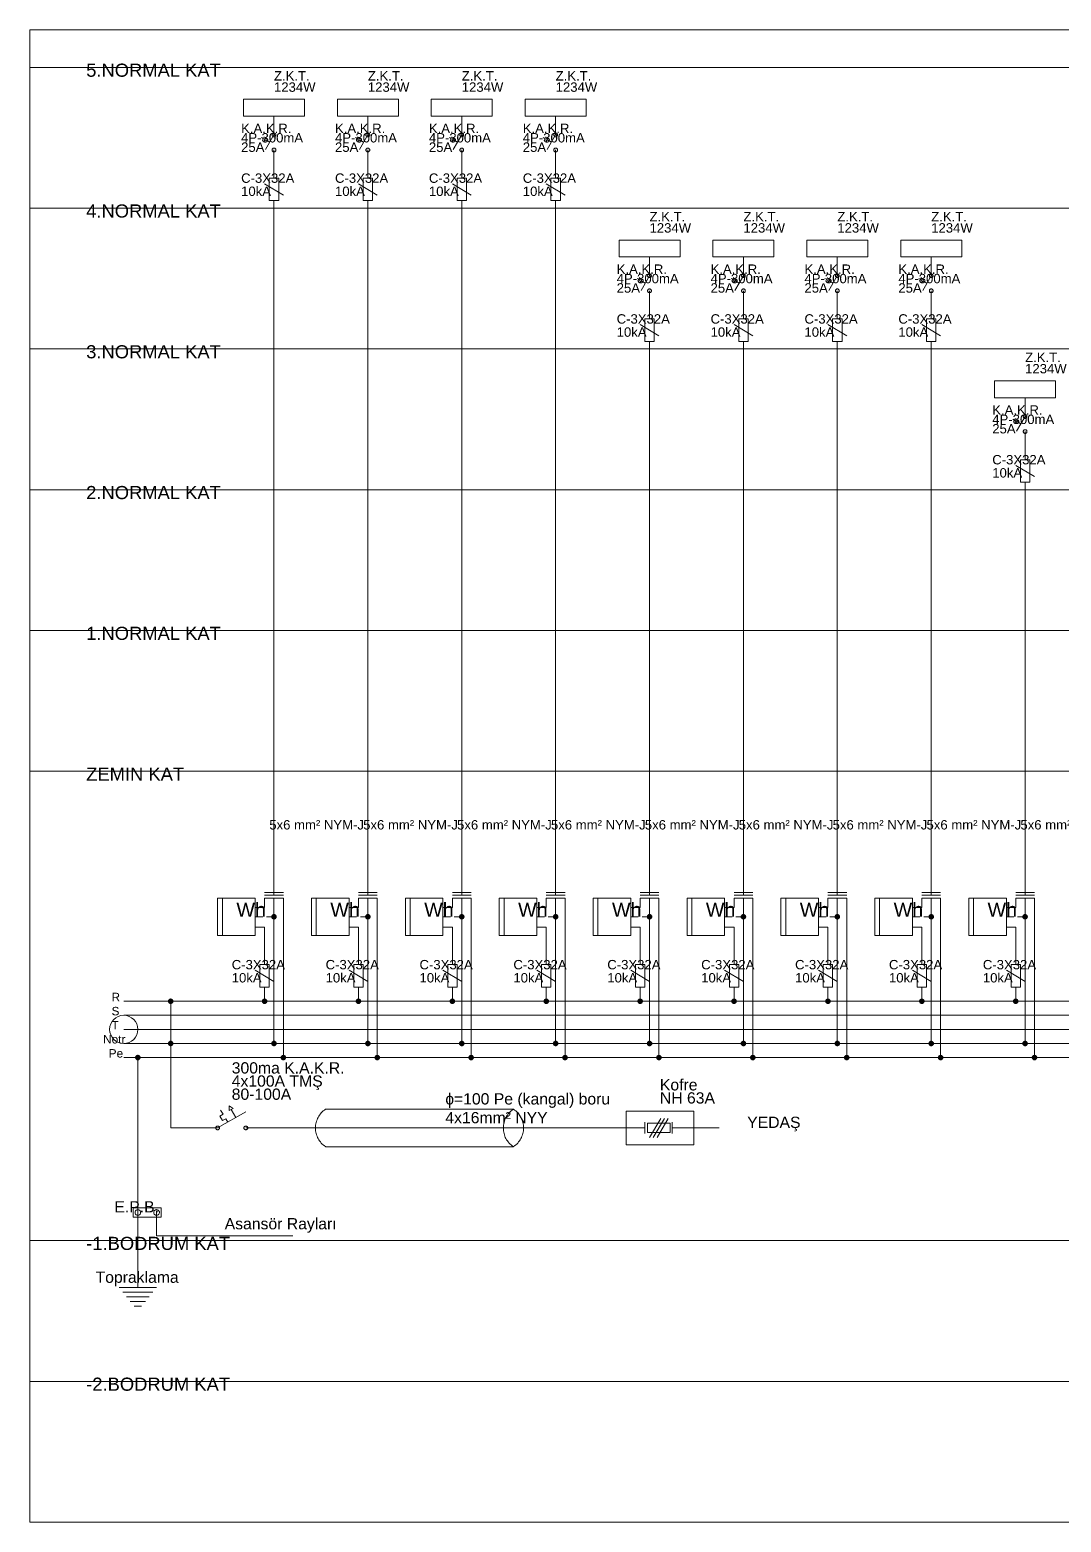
# Model space of a CAD drawing. Extents: x -100 to 4300, y -525 to 1066.
# Drawn here: x -100 to 998, y -525 to 1065 of the extents above; entities that cross this region are included whole.
import ezdxf

# ---------------------------------------------------------------- set-up
doc = ezdxf.new("R2010")
doc.units = 0
doc.layers.get('0').update_dxf_attribs({"lineweight": 0})
doc.styles.add('Arial', font='Arial.ttf')

msp = doc.modelspace()

# ---------------------------------------------------------------- hatches: boundary and pattern name
h = msp.add_hatch(color=5)
h.dxf.hatch_style = 1
h.paths.add_polyline_path([(163, 120), (162.8, 121.1), (162.1, 122.1), (161.1, 122.8), (160, 123), (158.9, 122.8), (157.9, 122.1), (157.2, 121.1), (157, 120), (157.2, 118.9), (157.9, 117.9), (158.9, 117.2), (160, 117), (161.1, 117.2), (162.1, 117.9), (162.8, 118.9)])
h = msp.add_hatch(color=5)
h.dxf.hatch_style = 1
h.paths.add_polyline_path([(263, 120), (262.8, 121.1), (262.1, 122.1), (261.1, 122.8), (260, 123), (258.9, 122.8), (257.9, 122.1), (257.2, 121.1), (257, 120), (257.2, 118.9), (257.9, 117.9), (258.9, 117.2), (260, 117), (261.1, 117.2), (262.1, 117.9), (262.8, 118.9)])
h = msp.add_hatch(color=5)
h.dxf.hatch_style = 1
h.paths.add_polyline_path([(363, 120), (362.8, 121.1), (362.1, 122.1), (361.1, 122.8), (360, 123), (358.9, 122.8), (357.9, 122.1), (357.2, 121.1), (357, 120), (357.2, 118.9), (357.9, 117.9), (358.9, 117.2), (360, 117), (361.1, 117.2), (362.1, 117.9), (362.8, 118.9)])
h = msp.add_hatch(color=5)
h.dxf.hatch_style = 1
h.paths.add_polyline_path([(463, 120), (462.8, 121.1), (462.1, 122.1), (461.1, 122.8), (460, 123), (458.9, 122.8), (457.9, 122.1), (457.2, 121.1), (457, 120), (457.2, 118.9), (457.9, 117.9), (458.9, 117.2), (460, 117), (461.1, 117.2), (462.1, 117.9), (462.8, 118.9)])
h = msp.add_hatch(color=5)
h.dxf.hatch_style = 1
h.paths.add_polyline_path([(563, 120), (562.8, 121.1), (562.1, 122.1), (561.1, 122.8), (560, 123), (558.9, 122.8), (557.9, 122.1), (557.2, 121.1), (557, 120), (557.2, 118.9), (557.9, 117.9), (558.9, 117.2), (560, 117), (561.1, 117.2), (562.1, 117.9), (562.8, 118.9)])
h = msp.add_hatch(color=5)
h.dxf.hatch_style = 1
h.paths.add_polyline_path([(663, 120), (662.8, 121.1), (662.1, 122.1), (661.1, 122.8), (660, 123), (658.9, 122.8), (657.9, 122.1), (657.2, 121.1), (657, 120), (657.2, 118.9), (657.9, 117.9), (658.9, 117.2), (660, 117), (661.1, 117.2), (662.1, 117.9), (662.8, 118.9)])
h = msp.add_hatch(color=5)
h.dxf.hatch_style = 1
h.paths.add_polyline_path([(763, 120), (762.8, 121.1), (762.1, 122.1), (761.1, 122.8), (760, 123), (758.9, 122.8), (757.9, 122.1), (757.2, 121.1), (757, 120), (757.2, 118.9), (757.9, 117.9), (758.9, 117.2), (760, 117), (761.1, 117.2), (762.1, 117.9), (762.8, 118.9)])
h = msp.add_hatch(color=5)
h.dxf.hatch_style = 1
h.paths.add_polyline_path([(863, 120), (862.8, 121.1), (862.1, 122.1), (861.1, 122.8), (860, 123), (858.9, 122.8), (857.9, 122.1), (857.2, 121.1), (857, 120), (857.2, 118.9), (857.9, 117.9), (858.9, 117.2), (860, 117), (861.1, 117.2), (862.1, 117.9), (862.8, 118.9)])
h = msp.add_hatch(color=5)
h.dxf.hatch_style = 1
h.paths.add_polyline_path([(963, 120), (962.8, 121.1), (962.1, 122.1), (961.1, 122.8), (960, 123), (958.9, 122.8), (957.9, 122.1), (957.2, 121.1), (957, 120), (957.2, 118.9), (957.9, 117.9), (958.9, 117.2), (960, 117), (961.1, 117.2), (962.1, 117.9), (962.8, 118.9)])
h = msp.add_hatch(color=1)
h.dxf.hatch_style = 1
h.paths.add_polyline_path([(53, 30), (52.8, 31.1), (52.1, 32.1), (51.1, 32.8), (50, 33), (48.9, 32.8), (47.9, 32.1), (47.2, 31.1), (47, 30), (47.2, 28.9), (47.9, 27.9), (48.9, 27.2), (50, 27), (51.1, 27.2), (52.1, 27.9), (52.8, 28.9)])
h = msp.add_hatch(color=36)
h.dxf.hatch_style = 1
h.paths.add_polyline_path([(153, 30), (152.8, 31.1), (152.1, 32.1), (151.1, 32.8), (150, 33), (148.9, 32.8), (147.9, 32.1), (147.2, 31.1), (147, 30), (147.2, 28.9), (147.9, 27.9), (148.9, 27.2), (150, 27), (151.1, 27.2), (152.1, 27.9), (152.8, 28.9)])
h = msp.add_hatch(color=36)
h.dxf.hatch_style = 1
h.paths.add_polyline_path([(253, 30), (252.8, 31.1), (252.1, 32.1), (251.1, 32.8), (250, 33), (248.9, 32.8), (247.9, 32.1), (247.2, 31.1), (247, 30), (247.2, 28.9), (247.9, 27.9), (248.9, 27.2), (250, 27), (251.1, 27.2), (252.1, 27.9), (252.8, 28.9)])
h = msp.add_hatch(color=36)
h.dxf.hatch_style = 1
h.paths.add_polyline_path([(353, 30), (352.8, 31.1), (352.1, 32.1), (351.1, 32.8), (350, 33), (348.9, 32.8), (347.9, 32.1), (347.2, 31.1), (347, 30), (347.2, 28.9), (347.9, 27.9), (348.9, 27.2), (350, 27), (351.1, 27.2), (352.1, 27.9), (352.8, 28.9)])
h = msp.add_hatch(color=36)
h.dxf.hatch_style = 1
h.paths.add_polyline_path([(453, 30), (452.8, 31.1), (452.1, 32.1), (451.1, 32.8), (450, 33), (448.9, 32.8), (447.9, 32.1), (447.2, 31.1), (447, 30), (447.2, 28.9), (447.9, 27.9), (448.9, 27.2), (450, 27), (451.1, 27.2), (452.1, 27.9), (452.8, 28.9)])
h = msp.add_hatch(color=36)
h.dxf.hatch_style = 1
h.paths.add_polyline_path([(553, 30), (552.8, 31.1), (552.1, 32.1), (551.1, 32.8), (550, 33), (548.9, 32.8), (547.9, 32.1), (547.2, 31.1), (547, 30), (547.2, 28.9), (547.9, 27.9), (548.9, 27.2), (550, 27), (551.1, 27.2), (552.1, 27.9), (552.8, 28.9)])
h = msp.add_hatch(color=36)
h.dxf.hatch_style = 1
h.paths.add_polyline_path([(653, 30), (652.8, 31.1), (652.1, 32.1), (651.1, 32.8), (650, 33), (648.9, 32.8), (647.9, 32.1), (647.2, 31.1), (647, 30), (647.2, 28.9), (647.9, 27.9), (648.9, 27.2), (650, 27), (651.1, 27.2), (652.1, 27.9), (652.8, 28.9)])
h = msp.add_hatch(color=36)
h.dxf.hatch_style = 1
h.paths.add_polyline_path([(753, 30), (752.8, 31.1), (752.1, 32.1), (751.1, 32.8), (750, 33), (748.9, 32.8), (747.9, 32.1), (747.2, 31.1), (747, 30), (747.2, 28.9), (747.9, 27.9), (748.9, 27.2), (750, 27), (751.1, 27.2), (752.1, 27.9), (752.8, 28.9)])
h = msp.add_hatch(color=36)
h.dxf.hatch_style = 1
h.paths.add_polyline_path([(853, 30), (852.8, 31.1), (852.1, 32.1), (851.1, 32.8), (850, 33), (848.9, 32.8), (847.9, 32.1), (847.2, 31.1), (847, 30), (847.2, 28.9), (847.9, 27.9), (848.9, 27.2), (850, 27), (851.1, 27.2), (852.1, 27.9), (852.8, 28.9)])
h = msp.add_hatch(color=36)
h.dxf.hatch_style = 1
h.paths.add_polyline_path([(953, 30), (952.8, 31.1), (952.1, 32.1), (951.1, 32.8), (950, 33), (948.9, 32.8), (947.9, 32.1), (947.2, 31.1), (947, 30), (947.2, 28.9), (947.9, 27.9), (948.9, 27.2), (950, 27), (951.1, 27.2), (952.1, 27.9), (952.8, 28.9)])
h = msp.add_hatch(color=1)
h.dxf.hatch_style = 1
h.paths.add_polyline_path([(53, -15), (52.8, -13.9), (52.1, -12.9), (51.1, -12.2), (50, -12), (48.9, -12.2), (47.9, -12.9), (47.2, -13.9), (47, -15), (47.2, -16.1), (47.9, -17.1), (48.9, -17.8), (50, -18), (51.1, -17.8), (52.1, -17.1), (52.8, -16.1)])
h = msp.add_hatch(color=5)
h.dxf.hatch_style = 1
h.paths.add_polyline_path([(163, -15), (162.8, -13.9), (162.1, -12.9), (161.1, -12.2), (160, -12), (158.9, -12.2), (157.9, -12.9), (157.2, -13.9), (157, -15), (157.2, -16.1), (157.9, -17.1), (158.9, -17.8), (160, -18), (161.1, -17.8), (162.1, -17.1), (162.8, -16.1)])
h = msp.add_hatch(color=5)
h.dxf.hatch_style = 1
h.paths.add_polyline_path([(263, -15), (262.8, -13.9), (262.1, -12.9), (261.1, -12.2), (260, -12), (258.9, -12.2), (257.9, -12.9), (257.2, -13.9), (257, -15), (257.2, -16.1), (257.9, -17.1), (258.9, -17.8), (260, -18), (261.1, -17.8), (262.1, -17.1), (262.8, -16.1)])
h = msp.add_hatch(color=5)
h.dxf.hatch_style = 1
h.paths.add_polyline_path([(363, -15), (362.8, -13.9), (362.1, -12.9), (361.1, -12.2), (360, -12), (358.9, -12.2), (357.9, -12.9), (357.2, -13.9), (357, -15), (357.2, -16.1), (357.9, -17.1), (358.9, -17.8), (360, -18), (361.1, -17.8), (362.1, -17.1), (362.8, -16.1)])
h = msp.add_hatch(color=5)
h.dxf.hatch_style = 1
h.paths.add_polyline_path([(463, -15), (462.8, -13.9), (462.1, -12.9), (461.1, -12.2), (460, -12), (458.9, -12.2), (457.9, -12.9), (457.2, -13.9), (457, -15), (457.2, -16.1), (457.9, -17.1), (458.9, -17.8), (460, -18), (461.1, -17.8), (462.1, -17.1), (462.8, -16.1)])
h = msp.add_hatch(color=5)
h.dxf.hatch_style = 1
h.paths.add_polyline_path([(563, -15), (562.8, -13.9), (562.1, -12.9), (561.1, -12.2), (560, -12), (558.9, -12.2), (557.9, -12.9), (557.2, -13.9), (557, -15), (557.2, -16.1), (557.9, -17.1), (558.9, -17.8), (560, -18), (561.1, -17.8), (562.1, -17.1), (562.8, -16.1)])
h = msp.add_hatch(color=5)
h.dxf.hatch_style = 1
h.paths.add_polyline_path([(663, -15), (662.8, -13.9), (662.1, -12.9), (661.1, -12.2), (660, -12), (658.9, -12.2), (657.9, -12.9), (657.2, -13.9), (657, -15), (657.2, -16.1), (657.9, -17.1), (658.9, -17.8), (660, -18), (661.1, -17.8), (662.1, -17.1), (662.8, -16.1)])
h = msp.add_hatch(color=5)
h.dxf.hatch_style = 1
h.paths.add_polyline_path([(763, -15), (762.8, -13.9), (762.1, -12.9), (761.1, -12.2), (760, -12), (758.9, -12.2), (757.9, -12.9), (757.2, -13.9), (757, -15), (757.2, -16.1), (757.9, -17.1), (758.9, -17.8), (760, -18), (761.1, -17.8), (762.1, -17.1), (762.8, -16.1)])
h = msp.add_hatch(color=5)
h.dxf.hatch_style = 1
h.paths.add_polyline_path([(863, -15), (862.8, -13.9), (862.1, -12.9), (861.1, -12.2), (860, -12), (858.9, -12.2), (857.9, -12.9), (857.2, -13.9), (857, -15), (857.2, -16.1), (857.9, -17.1), (858.9, -17.8), (860, -18), (861.1, -17.8), (862.1, -17.1), (862.8, -16.1)])
h = msp.add_hatch(color=5)
h.dxf.hatch_style = 1
h.paths.add_polyline_path([(963, -15), (962.8, -13.9), (962.1, -12.9), (961.1, -12.2), (960, -12), (958.9, -12.2), (957.9, -12.9), (957.2, -13.9), (957, -15), (957.2, -16.1), (957.9, -17.1), (958.9, -17.8), (960, -18), (961.1, -17.8), (962.1, -17.1), (962.8, -16.1)])
h = msp.add_hatch(color=3)
h.dxf.hatch_style = 1
h.paths.add_polyline_path([(18, -30), (17.8, -28.9), (17.1, -27.9), (16.1, -27.2), (15, -27), (13.9, -27.2), (12.9, -27.9), (12.2, -28.9), (12, -30), (12.2, -31.1), (12.9, -32.1), (13.9, -32.8), (15, -33), (16.1, -32.8), (17.1, -32.1), (17.8, -31.1)])
h = msp.add_hatch(color=3)
h.dxf.hatch_style = 1
h.paths.add_polyline_path([(173, -30), (172.8, -28.9), (172.1, -27.9), (171.1, -27.2), (170, -27), (168.9, -27.2), (167.9, -27.9), (167.2, -28.9), (167, -30), (167.2, -31.1), (167.9, -32.1), (168.9, -32.8), (170, -33), (171.1, -32.8), (172.1, -32.1), (172.8, -31.1)])
h = msp.add_hatch(color=3)
h.dxf.hatch_style = 1
h.paths.add_polyline_path([(273, -30), (272.8, -28.9), (272.1, -27.9), (271.1, -27.2), (270, -27), (268.9, -27.2), (267.9, -27.9), (267.2, -28.9), (267, -30), (267.2, -31.1), (267.9, -32.1), (268.9, -32.8), (270, -33), (271.1, -32.8), (272.1, -32.1), (272.8, -31.1)])
h = msp.add_hatch(color=3)
h.dxf.hatch_style = 1
h.paths.add_polyline_path([(373, -30), (372.8, -28.9), (372.1, -27.9), (371.1, -27.2), (370, -27), (368.9, -27.2), (367.9, -27.9), (367.2, -28.9), (367, -30), (367.2, -31.1), (367.9, -32.1), (368.9, -32.8), (370, -33), (371.1, -32.8), (372.1, -32.1), (372.8, -31.1)])
h = msp.add_hatch(color=3)
h.dxf.hatch_style = 1
h.paths.add_polyline_path([(473, -30), (472.8, -28.9), (472.1, -27.9), (471.1, -27.2), (470, -27), (468.9, -27.2), (467.9, -27.9), (467.2, -28.9), (467, -30), (467.2, -31.1), (467.9, -32.1), (468.9, -32.8), (470, -33), (471.1, -32.8), (472.1, -32.1), (472.8, -31.1)])
h = msp.add_hatch(color=3)
h.dxf.hatch_style = 1
h.paths.add_polyline_path([(573, -30), (572.8, -28.9), (572.1, -27.9), (571.1, -27.2), (570, -27), (568.9, -27.2), (567.9, -27.9), (567.2, -28.9), (567, -30), (567.2, -31.1), (567.9, -32.1), (568.9, -32.8), (570, -33), (571.1, -32.8), (572.1, -32.1), (572.8, -31.1)])
h = msp.add_hatch(color=3)
h.dxf.hatch_style = 1
h.paths.add_polyline_path([(673, -30), (672.8, -28.9), (672.1, -27.9), (671.1, -27.2), (670, -27), (668.9, -27.2), (667.9, -27.9), (667.2, -28.9), (667, -30), (667.2, -31.1), (667.9, -32.1), (668.9, -32.8), (670, -33), (671.1, -32.8), (672.1, -32.1), (672.8, -31.1)])
h = msp.add_hatch(color=3)
h.dxf.hatch_style = 1
h.paths.add_polyline_path([(773, -30), (772.8, -28.9), (772.1, -27.9), (771.1, -27.2), (770, -27), (768.9, -27.2), (767.9, -27.9), (767.2, -28.9), (767, -30), (767.2, -31.1), (767.9, -32.1), (768.9, -32.8), (770, -33), (771.1, -32.8), (772.1, -32.1), (772.8, -31.1)])
h = msp.add_hatch(color=3)
h.dxf.hatch_style = 1
h.paths.add_polyline_path([(873, -30), (872.8, -28.9), (872.1, -27.9), (871.1, -27.2), (870, -27), (868.9, -27.2), (867.9, -27.9), (867.2, -28.9), (867, -30), (867.2, -31.1), (867.9, -32.1), (868.9, -32.8), (870, -33), (871.1, -32.8), (872.1, -32.1), (872.8, -31.1)])
h = msp.add_hatch(color=3)
h.dxf.hatch_style = 1
h.paths.add_polyline_path([(973, -30), (972.8, -28.9), (972.1, -27.9), (971.1, -27.2), (970, -27), (968.9, -27.2), (967.9, -27.9), (967.2, -28.9), (967, -30), (967.2, -31.1), (967.9, -32.1), (968.9, -32.8), (970, -33), (971.1, -32.8), (972.1, -32.1), (972.8, -31.1)])

# ---------------------------------------------------------------- linework, layer by layer
at = {"color": 251}
for q in [(4200, 1065), (-100, -525)]:
    msp.add_line((-100, 1065), q, dxfattribs=at)
at = {"color": 152}
for p, q in [((-100, 1025), (4200, 1025)), ((-100, 875), (4200, 875)), ((-100, 725), (4200, 725)), ((-100, 575), (4200, 575)), ((-100, 425), (4200, 425)), ((-100, -225), (4200, -225)), ((-100, -375), (4200, -375)), ((-100, -525), (4200, -525))]:
    msp.add_line(p, q, dxfattribs=at)
at = {"color": 36}
for p, q in [((160, 953), (160, 973)), ((260, 953), (260, 973)), ((360, 953), (360, 973)), ((460, 953), (460, 973)), ((148.6, 949.2), (146.8, 950.2)), ((149.6, 951), (147.6, 947.5)), ((160, 953), (151, 937.4)), ((155.5, 945.2), (151.2, 947.7)), ((248.6, 949.2), (246.8, 950.2)), ((249.6, 951), (247.6, 947.5)), ((260, 953), (251, 937.4)), ((255.5, 945.2), (251.2, 947.7)), ((348.6, 949.2), (346.8, 950.2)), ((349.6, 951), (347.6, 947.5)), ((360, 953), (351, 937.4)), ((355.5, 945.2), (351.2, 947.7)), ((448.6, 949.2), (446.8, 950.2)), ((449.6, 951), (447.6, 947.5)), ((460, 953), (451, 937.4)), ((455.5, 945.2), (451.2, 947.7)), ((160, 907), (160, 937)), ((260, 907), (260, 937)), ((360, 907), (360, 937)), ((460, 907), (460, 937)), ((170, 889), (150, 901)), ((270, 889), (250, 901)), ((370, 889), (350, 901)), ((470, 889), (450, 901)), ((160, 143), (160, 883)), ((260, 143), (260, 883)), ((360, 143), (360, 883)), ((460, 143), (460, 883)), ((560, 803), (560, 823)), ((660, 803), (660, 823)), ((760, 803), (760, 823)), ((860, 803), (860, 823)), ((548.6, 799.2), (546.8, 800.2)), ((549.6, 801), (547.6, 797.5)), ((560, 803), (551, 787.4)), ((555.5, 795.2), (551.2, 797.7)), ((648.6, 799.2), (646.8, 800.2)), ((649.6, 801), (647.6, 797.5)), ((660, 803), (651, 787.4)), ((655.5, 795.2), (651.2, 797.7)), ((748.6, 799.2), (746.8, 800.2)), ((749.6, 801), (747.6, 797.5)), ((760, 803), (751, 787.4)), ((755.5, 795.2), (751.2, 797.7)), ((848.6, 799.2), (846.8, 800.2)), ((849.6, 801), (847.6, 797.5)), ((860, 803), (851, 787.4)), ((855.5, 795.2), (851.2, 797.7)), ((560, 757), (560, 787)), ((660, 757), (660, 787)), ((760, 757), (760, 787)), ((860, 757), (860, 787)), ((570, 739), (550, 751)), ((670, 739), (650, 751)), ((770, 739), (750, 751)), ((870, 739), (850, 751)), ((560, 143), (560, 733)), ((660, 143), (660, 733)), ((760, 143), (760, 733)), ((860, 143), (860, 733)), ((960, 653), (960, 673)), ((960, 653), (951, 637.4)), ((948.6, 649.2), (946.8, 650.2)), ((949.6, 651), (947.6, 647.5)), ((955.5, 645.2), (951.2, 647.7)), ((960, 607), (960, 637)), ((970, 589), (950, 601)), ((960, 143), (960, 583)), ((170, 146), (150, 146)), ((270, 146), (250, 146)), ((370, 146), (350, 146)), ((470, 146), (450, 146)), ((570, 146), (550, 146)), ((670, 146), (650, 146)), ((770, 146), (750, 146)), ((870, 146), (850, 146)), ((970, 146), (950, 146)), ((105, 100), (105, 140)), ((140, 130), (150, 130)), ((170, 143), (150, 143)), ((150, 130), (150, 140)), ((170, 140), (150, 140)), ((205, 100), (205, 140)), ((240, 130), (250, 130)), ((270, 143), (250, 143)), ((250, 130), (250, 140)), ((270, 140), (250, 140)), ((305, 100), (305, 140)), ((340, 130), (350, 130)), ((370, 143), (350, 143)), ((350, 130), (350, 140)), ((370, 140), (350, 140)), ((405, 100), (405, 140)), ((440, 130), (450, 130)), ((470, 143), (450, 143)), ((450, 130), (450, 140)), ((470, 140), (450, 140)), ((505, 100), (505, 140)), ((540, 130), (550, 130)), ((570, 143), (550, 143)), ((550, 130), (550, 140)), ((570, 140), (550, 140)), ((605, 100), (605, 140)), ((640, 130), (650, 130)), ((670, 143), (650, 143)), ((650, 130), (650, 140)), ((670, 140), (650, 140)), ((705, 100), (705, 140)), ((740, 130), (750, 130)), ((770, 143), (750, 143)), ((750, 130), (750, 140)), ((770, 140), (750, 140)), ((805, 100), (805, 140)), ((840, 130), (850, 130)), ((870, 143), (850, 143)), ((850, 130), (850, 140)), ((870, 140), (850, 140)), ((905, 100), (905, 140)), ((940, 130), (950, 130)), ((970, 143), (950, 143)), ((950, 130), (950, 140)), ((970, 140), (950, 140)), ((150, 109), (140, 109)), ((150, 69), (150, 109)), ((250, 109), (240, 109)), ((250, 69), (250, 109)), ((350, 109), (340, 109)), ((350, 69), (350, 109)), ((450, 109), (440, 109)), ((450, 69), (450, 109)), ((550, 109), (540, 109)), ((550, 69), (550, 109)), ((650, 109), (640, 109)), ((650, 69), (650, 109)), ((750, 109), (740, 109)), ((750, 69), (750, 109)), ((850, 109), (840, 109)), ((850, 69), (850, 109)), ((950, 109), (940, 109)), ((950, 69), (950, 109)), ((160, 51), (140, 63)), ((260, 51), (240, 63)), ((360, 51), (340, 63)), ((460, 51), (440, 63)), ((560, 51), (540, 63)), ((660, 51), (640, 63)), ((760, 51), (740, 63)), ((860, 51), (840, 63)), ((960, 51), (940, 63)), ((150, 30), (150, 45)), ((250, 30), (250, 45)), ((350, 30), (350, 45)), ((450, 30), (450, 45)), ((550, 30), (550, 45)), ((650, 30), (650, 45)), ((750, 30), (750, 45)), ((850, 30), (850, 45)), ((950, 30), (950, 45)), ((0, 30), (3400, 30))]:
    msp.add_line(p, q, dxfattribs=at)
at = {"color": 30}
msp.add_line((-100, 275), (4200, 275), dxfattribs=at)
at = {"color": 5}
for p, q in [((160, -15), (160, 140)), ((260, -15), (260, 140)), ((360, -15), (360, 140)), ((460, -15), (460, 140)), ((560, -15), (560, 140)), ((660, -15), (660, 140)), ((760, -15), (760, 140)), ((860, -15), (860, 140)), ((960, -15), (960, 140)), ((148, 120), (140, 120)), ((160, 120), (152, 120)), ((248, 120), (240, 120)), ((260, 120), (252, 120)), ((348, 120), (340, 120)), ((360, 120), (352, 120)), ((448, 120), (440, 120)), ((460, 120), (452, 120)), ((548, 120), (540, 120)), ((560, 120), (552, 120)), ((648, 120), (640, 120)), ((660, 120), (652, 120)), ((748, 120), (740, 120)), ((760, 120), (752, 120)), ((848, 120), (840, 120)), ((860, 120), (852, 120)), ((948, 120), (940, 120)), ((960, 120), (952, 120)), ((0, -15), (3400, -15))]:
    msp.add_line(p, q, dxfattribs=at)
at = {"color": 3}
for p, q in [((170, -30), (170, 140)), ((270, -30), (270, 140)), ((370, -30), (370, 140)), ((470, -30), (470, 140)), ((570, -30), (570, 140)), ((670, -30), (670, 140)), ((770, -30), (770, 140)), ((870, -30), (870, 140)), ((970, -30), (970, 140)), ((0, -30), (3400, -30)), ((15, -30), (15, -195)), ((15, -195), (15, -275)), ((35, -195), (35, -220)), ((35, -220), (180, -220)), ((-5, -275), (35, -275)), ((-1, -280), (31, -280)), ((3, -285), (27, -285)), ((7, -290), (23, -290)), ((11, -295), (19, -295))]:
    msp.add_line(p, q, dxfattribs=at)
at = {"color": 1}
for p, q in [((50, 30), (50, -105)), ((100, -105), (130, -87.7)), ((560, -115), (572, -95)), ((564, -115), (576, -95)), ((568, -115), (580, -95)), ((50, -105), (100, -105)), ((130, -105), (555, -105)), ((555, -99), (555, -111)), ((584, -99), (584, -111)), ((584, -105), (634, -105))]:
    msp.add_line(p, q, dxfattribs=at)
at = {"color": 7}
msp.add_line((0, 15), (3400, 15), dxfattribs=at)
at = {"color": 252}
msp.add_line((0, 0), (3400, 0), dxfattribs=at)
at = {"color": 4}
for p, q in [((215, -85), (415, -85)), ((215, -125), (415, -125))]:
    msp.add_line(p, q, dxfattribs=at)
at = {"color": 36}
for points in [[(127.5, 973), (127.5, 991), (192.5, 991), (192.5, 973), (127.5, 973)], [(227.5, 973), (227.5, 991), (292.5, 991), (292.5, 973), (227.5, 973)], [(327.5, 973), (327.5, 991), (392.5, 991), (392.5, 973), (327.5, 973)], [(427.5, 973), (427.5, 991), (492.5, 991), (492.5, 973), (427.5, 973)], [(162, 953), (162, 953.4), (161.8, 953.8), (161.7, 954.1), (161.4, 954.4), (161.1, 954.7), (160.8, 954.8), (160.4, 955), (160, 955), (159.6, 955), (159.2, 954.8), (158.9, 954.7), (158.6, 954.4), (158.3, 954.1), (158.2, 953.8), (158, 953.4), (158, 953), (158, 952.6), (158.2, 952.2), (158.3, 951.9), (158.6, 951.6), (158.9, 951.3), (159.2, 951.2), (159.6, 951), (160, 951), (160.4, 951), (160.8, 951.2), (161.1, 951.3), (161.4, 951.6), (161.7, 951.9), (161.8, 952.2), (162, 952.6), (162, 953)], [(262, 953), (262, 953.4), (261.8, 953.8), (261.7, 954.1), (261.4, 954.4), (261.1, 954.7), (260.8, 954.8), (260.4, 955), (260, 955), (259.6, 955), (259.2, 954.8), (258.9, 954.7), (258.6, 954.4), (258.3, 954.1), (258.2, 953.8), (258, 953.4), (258, 953), (258, 952.6), (258.2, 952.2), (258.3, 951.9), (258.6, 951.6), (258.9, 951.3), (259.2, 951.2), (259.6, 951), (260, 951), (260.4, 951), (260.8, 951.2), (261.1, 951.3), (261.4, 951.6), (261.7, 951.9), (261.8, 952.2), (262, 952.6), (262, 953)], [(362, 953), (362, 953.4), (361.8, 953.8), (361.7, 954.1), (361.4, 954.4), (361.1, 954.7), (360.8, 954.8), (360.4, 955), (360, 955), (359.6, 955), (359.2, 954.8), (358.9, 954.7), (358.6, 954.4), (358.3, 954.1), (358.2, 953.8), (358, 953.4), (358, 953), (358, 952.6), (358.2, 952.2), (358.3, 951.9), (358.6, 951.6), (358.9, 951.3), (359.2, 951.2), (359.6, 951), (360, 951), (360.4, 951), (360.8, 951.2), (361.1, 951.3), (361.4, 951.6), (361.7, 951.9), (361.8, 952.2), (362, 952.6), (362, 953)], [(462, 953), (462, 953.4), (461.8, 953.8), (461.7, 954.1), (461.4, 954.4), (461.1, 954.7), (460.8, 954.8), (460.4, 955), (460, 955), (459.6, 955), (459.2, 954.8), (458.9, 954.7), (458.6, 954.4), (458.3, 954.1), (458.2, 953.8), (458, 953.4), (458, 953), (458, 952.6), (458.2, 952.2), (458.3, 951.9), (458.6, 951.6), (458.9, 951.3), (459.2, 951.2), (459.6, 951), (460, 951), (460.4, 951), (460.8, 951.2), (461.1, 951.3), (461.4, 951.6), (461.7, 951.9), (461.8, 952.2), (462, 952.6), (462, 953)], [(152.2, 949.5), (149.4, 948.7), (150.2, 946), (152.2, 949.5)], [(162, 937), (162, 937.4), (161.8, 937.8), (161.7, 938.1), (161.4, 938.4), (161.1, 938.7), (160.8, 938.8), (160.4, 939), (160, 939), (159.6, 939), (159.2, 938.8), (158.9, 938.7), (158.6, 938.4), (158.3, 938.1), (158.2, 937.8), (158, 937.4), (158, 937), (158, 936.6), (158.2, 936.2), (158.3, 935.9), (158.6, 935.6), (158.9, 935.3), (159.2, 935.2), (159.6, 935), (160, 935), (160.4, 935), (160.8, 935.2), (161.1, 935.3), (161.4, 935.6), (161.7, 935.9), (161.8, 936.2), (162, 936.6), (162, 937)], [(252.2, 949.5), (249.4, 948.7), (250.2, 946), (252.2, 949.5)], [(262, 937), (262, 937.4), (261.8, 937.8), (261.7, 938.1), (261.4, 938.4), (261.1, 938.7), (260.8, 938.8), (260.4, 939), (260, 939), (259.6, 939), (259.2, 938.8), (258.9, 938.7), (258.6, 938.4), (258.3, 938.1), (258.2, 937.8), (258, 937.4), (258, 937), (258, 936.6), (258.2, 936.2), (258.3, 935.9), (258.6, 935.6), (258.9, 935.3), (259.2, 935.2), (259.6, 935), (260, 935), (260.4, 935), (260.8, 935.2), (261.1, 935.3), (261.4, 935.6), (261.7, 935.9), (261.8, 936.2), (262, 936.6), (262, 937)], [(352.2, 949.5), (349.4, 948.7), (350.2, 946), (352.2, 949.5)], [(362, 937), (362, 937.4), (361.8, 937.8), (361.7, 938.1), (361.4, 938.4), (361.1, 938.7), (360.8, 938.8), (360.4, 939), (360, 939), (359.6, 939), (359.2, 938.8), (358.9, 938.7), (358.6, 938.4), (358.3, 938.1), (358.2, 937.8), (358, 937.4), (358, 937), (358, 936.6), (358.2, 936.2), (358.3, 935.9), (358.6, 935.6), (358.9, 935.3), (359.2, 935.2), (359.6, 935), (360, 935), (360.4, 935), (360.8, 935.2), (361.1, 935.3), (361.4, 935.6), (361.7, 935.9), (361.8, 936.2), (362, 936.6), (362, 937)], [(452.2, 949.5), (449.4, 948.7), (450.2, 946), (452.2, 949.5)], [(462, 937), (462, 937.4), (461.8, 937.8), (461.7, 938.1), (461.4, 938.4), (461.1, 938.7), (460.8, 938.8), (460.4, 939), (460, 939), (459.6, 939), (459.2, 938.8), (458.9, 938.7), (458.6, 938.4), (458.3, 938.1), (458.2, 937.8), (458, 937.4), (458, 937), (458, 936.6), (458.2, 936.2), (458.3, 935.9), (458.6, 935.6), (458.9, 935.3), (459.2, 935.2), (459.6, 935), (460, 935), (460.4, 935), (460.8, 935.2), (461.1, 935.3), (461.4, 935.6), (461.7, 935.9), (461.8, 936.2), (462, 936.6), (462, 937)], [(165, 883), (155, 883), (155, 907), (165, 907), (165, 883)], [(265, 883), (255, 883), (255, 907), (265, 907), (265, 883)], [(365, 883), (355, 883), (355, 907), (365, 907), (365, 883)], [(465, 883), (455, 883), (455, 907), (465, 907), (465, 883)], [(527.5, 823), (527.5, 841), (592.5, 841), (592.5, 823), (527.5, 823)], [(627.5, 823), (627.5, 841), (692.5, 841), (692.5, 823), (627.5, 823)], [(727.5, 823), (727.5, 841), (792.5, 841), (792.5, 823), (727.5, 823)], [(827.5, 823), (827.5, 841), (892.5, 841), (892.5, 823), (827.5, 823)], [(552.2, 799.5), (549.4, 798.7), (550.2, 796), (552.2, 799.5)], [(562, 803), (562, 803.4), (561.8, 803.8), (561.7, 804.1), (561.4, 804.4), (561.1, 804.7), (560.8, 804.8), (560.4, 805), (560, 805), (559.6, 805), (559.2, 804.8), (558.9, 804.7), (558.6, 804.4), (558.3, 804.1), (558.2, 803.8), (558, 803.4), (558, 803), (558, 802.6), (558.2, 802.2), (558.3, 801.9), (558.6, 801.6), (558.9, 801.3), (559.2, 801.2), (559.6, 801), (560, 801), (560.4, 801), (560.8, 801.2), (561.1, 801.3), (561.4, 801.6), (561.7, 801.9), (561.8, 802.2), (562, 802.6), (562, 803)], [(652.2, 799.5), (649.4, 798.7), (650.2, 796), (652.2, 799.5)], [(662, 803), (662, 803.4), (661.8, 803.8), (661.7, 804.1), (661.4, 804.4), (661.1, 804.7), (660.8, 804.8), (660.4, 805), (660, 805), (659.6, 805), (659.2, 804.8), (658.9, 804.7), (658.6, 804.4), (658.3, 804.1), (658.2, 803.8), (658, 803.4), (658, 803), (658, 802.6), (658.2, 802.2), (658.3, 801.9), (658.6, 801.6), (658.9, 801.3), (659.2, 801.2), (659.6, 801), (660, 801), (660.4, 801), (660.8, 801.2), (661.1, 801.3), (661.4, 801.6), (661.7, 801.9), (661.8, 802.2), (662, 802.6), (662, 803)], [(752.2, 799.5), (749.4, 798.7), (750.2, 796), (752.2, 799.5)], [(762, 803), (762, 803.4), (761.8, 803.8), (761.7, 804.1), (761.4, 804.4), (761.1, 804.7), (760.8, 804.8), (760.4, 805), (760, 805), (759.6, 805), (759.2, 804.8), (758.9, 804.7), (758.6, 804.4), (758.3, 804.1), (758.2, 803.8), (758, 803.4), (758, 803), (758, 802.6), (758.2, 802.2), (758.3, 801.9), (758.6, 801.6), (758.9, 801.3), (759.2, 801.2), (759.6, 801), (760, 801), (760.4, 801), (760.8, 801.2), (761.1, 801.3), (761.4, 801.6), (761.7, 801.9), (761.8, 802.2), (762, 802.6), (762, 803)], [(852.2, 799.5), (849.4, 798.7), (850.2, 796), (852.2, 799.5)], [(862, 803), (862, 803.4), (861.8, 803.8), (861.7, 804.1), (861.4, 804.4), (861.1, 804.7), (860.8, 804.8), (860.4, 805), (860, 805), (859.6, 805), (859.2, 804.8), (858.9, 804.7), (858.6, 804.4), (858.3, 804.1), (858.2, 803.8), (858, 803.4), (858, 803), (858, 802.6), (858.2, 802.2), (858.3, 801.9), (858.6, 801.6), (858.9, 801.3), (859.2, 801.2), (859.6, 801), (860, 801), (860.4, 801), (860.8, 801.2), (861.1, 801.3), (861.4, 801.6), (861.7, 801.9), (861.8, 802.2), (862, 802.6), (862, 803)], [(562, 787), (562, 787.4), (561.8, 787.8), (561.7, 788.1), (561.4, 788.4), (561.1, 788.7), (560.8, 788.8), (560.4, 789), (560, 789), (559.6, 789), (559.2, 788.8), (558.9, 788.7), (558.6, 788.4), (558.3, 788.1), (558.2, 787.8), (558, 787.4), (558, 787), (558, 786.6), (558.2, 786.2), (558.3, 785.9), (558.6, 785.6), (558.9, 785.3), (559.2, 785.2), (559.6, 785), (560, 785), (560.4, 785), (560.8, 785.2), (561.1, 785.3), (561.4, 785.6), (561.7, 785.9), (561.8, 786.2), (562, 786.6), (562, 787)], [(662, 787), (662, 787.4), (661.8, 787.8), (661.7, 788.1), (661.4, 788.4), (661.1, 788.7), (660.8, 788.8), (660.4, 789), (660, 789), (659.6, 789), (659.2, 788.8), (658.9, 788.7), (658.6, 788.4), (658.3, 788.1), (658.2, 787.8), (658, 787.4), (658, 787), (658, 786.6), (658.2, 786.2), (658.3, 785.9), (658.6, 785.6), (658.9, 785.3), (659.2, 785.2), (659.6, 785), (660, 785), (660.4, 785), (660.8, 785.2), (661.1, 785.3), (661.4, 785.6), (661.7, 785.9), (661.8, 786.2), (662, 786.6), (662, 787)], [(762, 787), (762, 787.4), (761.8, 787.8), (761.7, 788.1), (761.4, 788.4), (761.1, 788.7), (760.8, 788.8), (760.4, 789), (760, 789), (759.6, 789), (759.2, 788.8), (758.9, 788.7), (758.6, 788.4), (758.3, 788.1), (758.2, 787.8), (758, 787.4), (758, 787), (758, 786.6), (758.2, 786.2), (758.3, 785.9), (758.6, 785.6), (758.9, 785.3), (759.2, 785.2), (759.6, 785), (760, 785), (760.4, 785), (760.8, 785.2), (761.1, 785.3), (761.4, 785.6), (761.7, 785.9), (761.8, 786.2), (762, 786.6), (762, 787)], [(862, 787), (862, 787.4), (861.8, 787.8), (861.7, 788.1), (861.4, 788.4), (861.1, 788.7), (860.8, 788.8), (860.4, 789), (860, 789), (859.6, 789), (859.2, 788.8), (858.9, 788.7), (858.6, 788.4), (858.3, 788.1), (858.2, 787.8), (858, 787.4), (858, 787), (858, 786.6), (858.2, 786.2), (858.3, 785.9), (858.6, 785.6), (858.9, 785.3), (859.2, 785.2), (859.6, 785), (860, 785), (860.4, 785), (860.8, 785.2), (861.1, 785.3), (861.4, 785.6), (861.7, 785.9), (861.8, 786.2), (862, 786.6), (862, 787)], [(565, 733), (555, 733), (555, 757), (565, 757), (565, 733)], [(665, 733), (655, 733), (655, 757), (665, 757), (665, 733)], [(765, 733), (755, 733), (755, 757), (765, 757), (765, 733)], [(865, 733), (855, 733), (855, 757), (865, 757), (865, 733)], [(927.5, 673), (927.5, 691), (992.5, 691), (992.5, 673), (927.5, 673)], [(962, 653), (962, 653.4), (961.8, 653.8), (961.7, 654.1), (961.4, 654.4), (961.1, 654.7), (960.8, 654.8), (960.4, 655), (960, 655), (959.6, 655), (959.2, 654.8), (958.9, 654.7), (958.6, 654.4), (958.3, 654.1), (958.2, 653.8), (958, 653.4), (958, 653), (958, 652.6), (958.2, 652.2), (958.3, 651.9), (958.6, 651.6), (958.9, 651.3), (959.2, 651.2), (959.6, 651), (960, 651), (960.4, 651), (960.8, 651.2), (961.1, 651.3), (961.4, 651.6), (961.7, 651.9), (961.8, 652.2), (962, 652.6), (962, 653)], [(952.2, 649.5), (949.4, 648.7), (950.2, 646), (952.2, 649.5)], [(962, 637), (962, 637.4), (961.8, 637.8), (961.7, 638.1), (961.4, 638.4), (961.1, 638.7), (960.8, 638.8), (960.4, 639), (960, 639), (959.6, 639), (959.2, 638.8), (958.9, 638.7), (958.6, 638.4), (958.3, 638.1), (958.2, 637.8), (958, 637.4), (958, 637), (958, 636.6), (958.2, 636.2), (958.3, 635.9), (958.6, 635.6), (958.9, 635.3), (959.2, 635.2), (959.6, 635), (960, 635), (960.4, 635), (960.8, 635.2), (961.1, 635.3), (961.4, 635.6), (961.7, 635.9), (961.8, 636.2), (962, 636.6), (962, 637)], [(965, 583), (955, 583), (955, 607), (965, 607), (965, 583)], [(140, 100), (100, 100), (100, 140), (140, 140), (140, 100)], [(240, 100), (200, 100), (200, 140), (240, 140), (240, 100)], [(340, 100), (300, 100), (300, 140), (340, 140), (340, 100)], [(440, 100), (400, 100), (400, 140), (440, 140), (440, 100)], [(540, 100), (500, 100), (500, 140), (540, 140), (540, 100)], [(640, 100), (600, 100), (600, 140), (640, 140), (640, 100)], [(740, 100), (700, 100), (700, 140), (740, 140), (740, 100)], [(840, 100), (800, 100), (800, 140), (840, 140), (840, 100)], [(940, 100), (900, 100), (900, 140), (940, 140), (940, 100)], [(155, 45), (145, 45), (145, 69), (155, 69), (155, 45)], [(255, 45), (245, 45), (245, 69), (255, 69), (255, 45)], [(355, 45), (345, 45), (345, 69), (355, 69), (355, 45)], [(455, 45), (445, 45), (445, 69), (455, 69), (455, 45)], [(555, 45), (545, 45), (545, 69), (555, 69), (555, 45)], [(655, 45), (645, 45), (645, 69), (655, 69), (655, 45)], [(755, 45), (745, 45), (745, 69), (755, 69), (755, 45)], [(855, 45), (845, 45), (845, 69), (855, 69), (855, 45)], [(955, 45), (945, 45), (945, 69), (955, 69), (955, 45)]]:
    msp.add_lwpolyline(points, dxfattribs=at)
at = {"color": 1}
for points in [[(110.7, -98.8), (108.6, -95.2), (105.3, -97.1), (102.5, -92.3), (105.8, -90.4), (103.2, -85.9)], [(119.3, -93.8), (114.4, -85.4), (112.4, -86.5), (112.1, -81.3), (116.4, -84.4), (114.4, -85.4)], [(535, -87), (607, -87), (607, -123), (535, -123), (535, -87)], [(102, -105), (102, -104.6), (101.8, -104.2), (101.7, -103.9), (101.4, -103.6), (101.1, -103.3), (100.8, -103.2), (100.4, -103), (100, -103), (99.6, -103), (99.2, -103.2), (98.9, -103.3), (98.6, -103.6), (98.3, -103.9), (98.2, -104.2), (98, -104.6), (98, -105), (98, -105.4), (98.2, -105.8), (98.3, -106.1), (98.6, -106.4), (98.9, -106.7), (99.2, -106.8), (99.6, -107), (100, -107), (100.4, -107), (100.8, -106.8), (101.1, -106.7), (101.4, -106.4), (101.7, -106.1), (101.8, -105.8), (102, -105.4), (102, -105)], [(132, -105), (132, -104.6), (131.8, -104.2), (131.7, -103.9), (131.4, -103.6), (131.1, -103.3), (130.8, -103.2), (130.4, -103), (130, -103), (129.6, -103), (129.2, -103.2), (128.9, -103.3), (128.6, -103.6), (128.3, -103.9), (128.2, -104.2), (128, -104.6), (128, -105), (128, -105.4), (128.2, -105.8), (128.3, -106.1), (128.6, -106.4), (128.9, -106.7), (129.2, -106.8), (129.6, -107), (130, -107), (130.4, -107), (130.8, -106.8), (131.1, -106.7), (131.4, -106.4), (131.7, -106.1), (131.8, -105.8), (132, -105.4), (132, -105)], [(558, -110), (558, -100), (582, -100), (582, -110), (558, -110)]]:
    msp.add_lwpolyline(points, dxfattribs=at)
at = {"color": 4}
for points in [[(214.8, -85.1), (213.7, -86), (212.5, -86.9), (211.4, -87.9), (210.4, -88.9), (209.5, -90.1), (208.6, -91.2), (207.8, -92.5), (207.1, -93.7), (206.4, -95), (205.9, -96.4), (205.4, -97.8), (205, -99.2), (204.7, -100.6), (204.4, -102.1), (204.3, -103.5), (204.3, -105), (204.3, -106.5), (204.4, -107.9), (204.7, -109.4), (205, -110.8), (205.4, -112.2), (205.9, -113.6), (206.4, -115), (207.1, -116.3), (207.8, -117.5), (208.6, -118.8), (209.5, -119.9), (210.4, -121.1), (211.4, -122.1), (212.5, -123.1), (213.7, -124), (214.8, -124.9)], [(414.8, -85.1), (413.7, -86), (412.5, -86.9), (411.4, -87.9), (410.4, -88.9), (409.5, -90.1), (408.6, -91.2), (407.8, -92.5), (407.1, -93.7), (406.4, -95), (405.9, -96.4), (405.4, -97.8), (405, -99.2), (404.7, -100.6), (404.4, -102.1), (404.3, -103.5), (404.3, -105), (404.3, -106.5), (404.4, -107.9), (404.7, -109.4), (405, -110.8), (405.4, -112.2), (405.9, -113.6), (406.4, -115), (407.1, -116.3), (407.8, -117.5), (408.6, -118.8), (409.5, -119.9), (410.4, -121.1), (411.4, -122.1), (412.5, -123.1), (413.7, -124), (414.8, -124.9)], [(415.2, -85.1), (416.3, -86), (417.5, -86.9), (418.6, -87.9), (419.6, -88.9), (420.5, -90.1), (421.4, -91.2), (422.2, -92.5), (422.9, -93.7), (423.6, -95), (424.1, -96.4), (424.6, -97.8), (425, -99.2), (425.3, -100.6), (425.6, -102.1), (425.7, -103.5), (425.7, -105), (425.7, -106.5), (425.6, -107.9), (425.3, -109.4), (425, -110.8), (424.6, -112.2), (424.1, -113.6), (423.6, -115), (422.9, -116.3), (422.2, -117.5), (421.4, -118.8), (420.5, -119.9), (419.6, -121.1), (418.6, -122.1), (417.5, -123.1), (416.3, -124), (415.2, -124.9)]]:
    msp.add_lwpolyline(points, dxfattribs=at)
at = {"color": 3}
for points in [[(10, -190), (40, -190), (40, -200), (10, -200), (10, -190)], [(18, -195), (17.9, -194.4), (17.8, -193.9), (17.5, -193.3), (17.1, -192.9), (16.7, -192.5), (16.1, -192.2), (15.6, -192.1), (15, -192), (14.4, -192.1), (13.9, -192.2), (13.3, -192.5), (12.9, -192.9), (12.5, -193.3), (12.2, -193.9), (12.1, -194.4), (12, -195), (12.1, -195.6), (12.2, -196.1), (12.5, -196.7), (12.9, -197.1), (13.3, -197.5), (13.9, -197.8), (14.4, -197.9), (15, -198), (15.6, -197.9), (16.1, -197.8), (16.7, -197.5), (17.1, -197.1), (17.5, -196.7), (17.8, -196.1), (17.9, -195.6), (18, -195)], [(38, -195), (37.9, -194.4), (37.8, -193.9), (37.5, -193.3), (37.1, -192.9), (36.7, -192.5), (36.1, -192.2), (35.6, -192.1), (35, -192), (34.4, -192.1), (33.9, -192.2), (33.3, -192.5), (32.9, -192.9), (32.5, -193.3), (32.2, -193.9), (32.1, -194.4), (32, -195), (32.1, -195.6), (32.2, -196.1), (32.5, -196.7), (32.9, -197.1), (33.3, -197.5), (33.9, -197.8), (34.4, -197.9), (35, -198), (35.6, -197.9), (36.1, -197.8), (36.7, -197.5), (37.1, -197.1), (37.5, -196.7), (37.8, -196.1), (37.9, -195.6), (38, -195)]]:
    msp.add_lwpolyline(points, dxfattribs=at)
at = {"color": 1}
msp.add_circle((0, 0), 15, dxfattribs=at)

# ---------------------------------------------------------------- texts
at = {"color": 7, "style": 'Arial'}
for s, height, p in [('5.NORMAL KAT', 14, (-40, 1015)), ('Z.K.T.', 10, (160, 1011)), ('Z.K.T.', 10, (260, 1011)), ('Z.K.T.', 10, (360, 1011)), ('Z.K.T.', 10, (460, 1011)), ('1234W', 10, (160, 999)), ('1234W', 10, (260, 999)), ('1234W', 10, (360, 999)), ('1234W', 10, (460, 999)), ('4P-300mA', 10, (125, 945)), ('K.A.K.R.', 10, (125, 955)), ('4P-300mA', 10, (225, 945)), ('K.A.K.R.', 10, (225, 955)), ('4P-300mA', 10, (325, 945)), ('K.A.K.R.', 10, (325, 955)), ('4P-300mA', 10, (425, 945)), ('K.A.K.R.', 10, (425, 955)), ('25A', 10, (125, 935)), ('25A', 10, (225, 935)), ('25A', 10, (325, 935)), ('25A', 10, (425, 935)), ('C-3X32A', 10, (125, 902)), ('C-3X32A', 10, (225, 902)), ('C-3X32A', 10, (325, 902)), ('C-3X32A', 10, (425, 902)), ('10kA', 10, (125, 888)), ('10kA', 10, (225, 888)), ('10kA', 10, (325, 888)), ('10kA', 10, (425, 888)), ('4.NORMAL KAT', 14, (-40, 865)), ('Z.K.T.', 10, (560, 861)), ('1234W', 10, (560, 849)), ('Z.K.T.', 10, (660, 861)), ('1234W', 10, (660, 849)), ('Z.K.T.', 10, (760, 861)), ('1234W', 10, (760, 849)), ('Z.K.T.', 10, (860, 861)), ('1234W', 10, (860, 849)), ('K.A.K.R.', 10, (525, 805)), ('K.A.K.R.', 10, (625, 805)), ('K.A.K.R.', 10, (725, 805)), ('K.A.K.R.', 10, (825, 805)), ('4P-300mA', 10, (525, 795)), ('25A', 10, (525, 785)), ('4P-300mA', 10, (625, 795)), ('25A', 10, (625, 785)), ('4P-300mA', 10, (725, 795)), ('25A', 10, (725, 785)), ('4P-300mA', 10, (825, 795)), ('25A', 10, (825, 785)), ('C-3X32A', 10, (525, 752)), ('10kA', 10, (525, 738)), ('C-3X32A', 10, (625, 752)), ('10kA', 10, (625, 738)), ('C-3X32A', 10, (725, 752)), ('10kA', 10, (725, 738)), ('C-3X32A', 10, (825, 752)), ('10kA', 10, (825, 738)), ('3.NORMAL KAT', 14, (-40, 715)), ('Z.K.T.', 10, (960, 711)), ('1234W', 10, (960, 699)), ('4P-300mA', 10, (925, 645)), ('K.A.K.R.', 10, (925, 655)), ('25A', 10, (925, 635)), ('C-3X32A', 10, (925, 602)), ('10kA', 10, (925, 588)), ('2.NORMAL KAT', 14, (-40, 565)), ('1.NORMAL KAT', 14, (-40, 415)), ('ZEMIN KAT', 14, (-40, 265)), ('5x6 mm² NYM-J', 10, (155, 213)), ('5x6 mm² NYM-J', 10, (255, 213)), ('5x6 mm² NYM-J', 10, (355, 213)), ('5x6 mm² NYM-J', 10, (455, 213)), ('5x6 mm² NYM-J', 10, (555, 213)), ('5x6 mm² NYM-J', 10, (655, 213)), ('5x6 mm² NYM-J', 10, (755, 213)), ('5x6 mm² NYM-J', 10, (855, 213)), ('5x6 mm² NYM-J', 10, (955, 213)), ('Wh', 15, (120, 120)), ('Wh', 15, (220, 120)), ('Wh', 15, (320, 120)), ('Wh', 15, (420, 120)), ('Wh', 15, (520, 120)), ('Wh', 15, (620, 120)), ('Wh', 15, (720, 120)), ('Wh', 15, (820, 120)), ('Wh', 15, (920, 120)), ('C-3X32A', 10, (115, 64)), ('C-3X32A', 10, (215, 64)), ('C-3X32A', 10, (315, 64)), ('C-3X32A', 10, (415, 64)), ('C-3X32A', 10, (515, 64)), ('C-3X32A', 10, (615, 64)), ('C-3X32A', 10, (715, 64)), ('C-3X32A', 10, (815, 64)), ('C-3X32A', 10, (915, 64)), ('10kA', 10, (115, 50)), ('10kA', 10, (215, 50)), ('10kA', 10, (315, 50)), ('10kA', 10, (415, 50)), ('10kA', 10, (515, 50)), ('10kA', 10, (615, 50)), ('10kA', 10, (715, 50)), ('10kA', 10, (815, 50)), ('10kA', 10, (915, 50)), ('R', 9, (-13, 30)), ('S', 9, (-13, 15)), ('T', 9, (-13, 0)), ('Notr', 9, (-22, -15)), ('Pe', 9, (-16, -30)), ('300ma K.A.K.R.', 12, (115, -47)), ('4x100A TMŞ', 12, (115, -61)), ('80-100A', 12, (115, -75)), ('Kofre', 12, (571, -65)), ('ɸ=100 Pe (kangal) boru', 12, (342.5, -80)), ('NH 63A', 12, (571, -79)), ('4x16mm² NYY', 12, (342.5, -100)), ('YEDAŞ', 12, (664, -105)), ('E.P.B.', 12, (-10, -195)), ('Asansör Rayları', 12, (107.5, -213)), ('-1.BODRUM KAT', 14, (-40, -235)), ('Topraklama', 12, (-30, -270)), ('-2.BODRUM KAT', 14, (-40, -385))]:
    msp.add_text(s, height=height, dxfattribs=at).set_placement(p)

doc.saveas('drawing.dxf')
